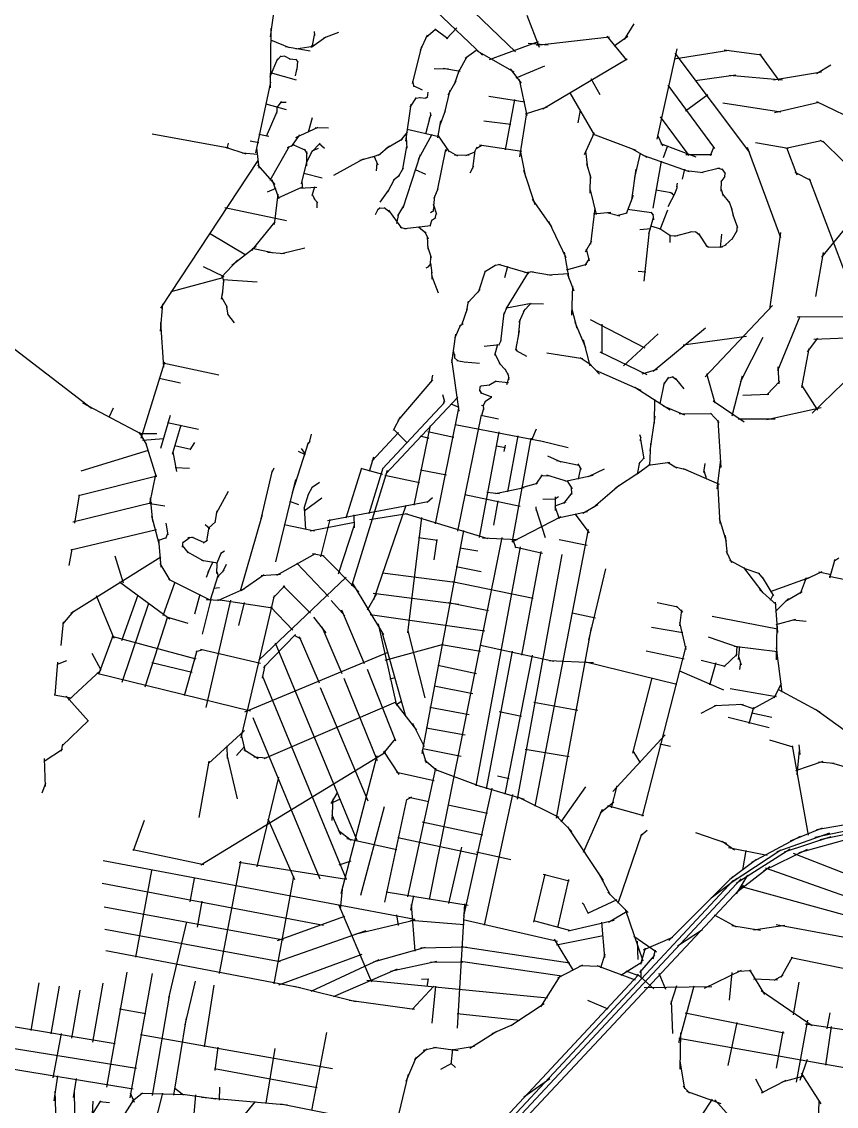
# Model space of a CAD drawing. Header units: inches. Extents: x 723427 to 759408, y 6910722 to 6968430.
# Drawn here: x 731654 to 733972, y 6943835 to 6946922 of the extents above; entities that cross this region are included whole.
import ezdxf

# ---------------------------------------------------------------- set-up
doc = ezdxf.new("R2010")
doc.units = ezdxf.units.IN
doc.header["$MEASUREMENT"] = 0

msp = doc.modelspace()

# ---------------------------------------------------------------- linework, layer by layer
for points in [[(732362, 6946878.6), (732385.3, 6947042.6)], [(732894.5, 6946995.4), (733059.5, 6946836.1)], [(732833.3, 6946952.1), (732965.3, 6946826.7)], [(733092, 6946940.8), (733126.9, 6946849.2)], [(732361.8, 6946734.1), (732363.8, 6946903.8)], [(732486.4, 6946893.7), (732487.9, 6946883)], [(732514.3, 6946876.3), (732556.8, 6946891.8)], [(732804.4, 6946877.5), (732831.5, 6946900.5)], [(732829.5, 6946901.5), (732866.9, 6946874.4)], [(732863.3, 6946872.9), (732892, 6946904.1)], [(733369.5, 6946871.6), (733396.5, 6946916.3)], [(732362.4, 6946870.1), (732415.4, 6946848.8)], [(732479.7, 6946850.5), (732519.3, 6946879.4)], [(732480.6, 6946849.8), (732488.5, 6946888.4)], [(732789, 6946841.1), (732809.4, 6946884.6)], [(732985.2, 6946814.3), (733124.9, 6946865.9)], [(733095.6, 6946860.9), (733152.2, 6946855.9)], [(733118.6, 6946855.1), (733326.9, 6946878.7)], [(733319.3, 6946881.2), (733375.5, 6946812.6)], [(733339.6, 6946853.1), (733379, 6946880.9)], [(732405, 6946851.5), (732475.2, 6946838.7)], [(732434.3, 6946845.2), (732483.7, 6946852.2)], [(732476.9, 6946848.2), (732483.7, 6946858.3)], [(732765.9, 6946746.5), (732792.5, 6946851.8)], [(732916.5, 6946818.4), (732950.1, 6946842.7)], [(732949.9, 6946839.2), (733054.7, 6946779.6)], [(733462.7, 6946587.6), (733519.6, 6946844.3)], [(733510.3, 6946816.5), (733666.7, 6946841.4)], [(733513, 6946832.1), (733724.9, 6946549.8)], [(733653, 6946841.9), (733759.1, 6946827.3)], [(733753.5, 6946831), (733808.8, 6946754.3)], [(732361.2, 6946766), (732383.4, 6946816.8)], [(732381.2, 6946812.1), (732392.7, 6946824.9)], [(732390.7, 6946823.4), (732402.5, 6946824.6)], [(732400.7, 6946824.7), (732419.3, 6946815.8)], [(732415.2, 6946816.6), (732436.6, 6946814.5)], [(732433.3, 6946815.8), (732439.8, 6946807.7)], [(732437.8, 6946786), (732439.7, 6946809.6)], [(732896.9, 6946778.4), (732921.7, 6946822.6)], [(733136.8, 6946674.3), (733377.4, 6946816.7)], [(733915.7, 6946774.2), (733956.2, 6946799.6)], [(732361.6, 6946777), (732435.5, 6946756.5)], [(732433, 6946767.8), (732439.4, 6946794.5)], [(732828, 6946788.9), (732869.1, 6946788.3)], [(732853.4, 6946790.1), (732901.8, 6946781.6)], [(732885.3, 6946744), (732899.6, 6946784.6)], [(733043.7, 6946787.5), (733075.7, 6946747.1)], [(733061, 6946762.3), (733142.4, 6946796.5)], [(733570.1, 6946754.6), (733686.3, 6946770.5)], [(733668.6, 6946769.4), (733819.1, 6946756.7)], [(733793.2, 6946756.7), (733930, 6946779.7)], [(732320.9, 6946548.7), (732363.3, 6946749.9)], [(732766.6, 6946753), (732770.1, 6946736.4)], [(732768.1, 6946740.6), (732793.8, 6946728.5)], [(732868.1, 6946714.1), (732890.2, 6946753.4)], [(733069.4, 6946757.3), (733091.5, 6946654.7)], [(733273.5, 6946760.1), (733298.9, 6946715.1)], [(733493.1, 6946741.4), (733625.4, 6946561.4)], [(732759.8, 6946678.8), (732777.5, 6946706.3)], [(732774.8, 6946704.2), (732789.5, 6946706.7)], [(732785.2, 6946706.7), (732805.6, 6946704.2)], [(732801.9, 6946704), (732810.2, 6946709.1)], [(732808.6, 6946705.9), (732811.3, 6946721.4)], [(732857.1, 6946659.8), (732873.6, 6946727.2)], [(732983.1, 6946710.4), (733085.9, 6946694)], [(733213.7, 6946719.8), (733282.7, 6946600.1)], [(733542.9, 6946668.6), (733606.4, 6946714.9)], [(732348.7, 6946688), (732406.5, 6946672.3)], [(732379.9, 6946677.2), (732394.2, 6946694.4)], [(732380.7, 6946660.4), (732382.2, 6946681.3)], [(732390.1, 6946693), (732407.3, 6946693.4)], [(732747.2, 6946581.5), (732762.7, 6946687.2)], [(733030.6, 6946557.4), (733057.1, 6946701)], [(733088, 6946659.6), (733150, 6946679.6)], [(733649, 6946691.1), (733813.9, 6946665.4)], [(733796.1, 6946663.6), (733922.2, 6946693.2)], [(733915.7, 6946694.9), (734045.8, 6946631.8)], [(732350.8, 6946595.8), (732381.7, 6946666.3)], [(732470, 6946608.9), (732481.5, 6946649.2)], [(732804.1, 6946602.9), (732816.2, 6946650.3)], [(732814.8, 6946645.8), (732818.4, 6946655.9)], [(732816.2, 6946663.7), (732818.3, 6946653.6)], [(732844.3, 6946625.6), (732860.4, 6946669)], [(733071.7, 6946537.5), (733091.1, 6946662.5)], [(733237.4, 6946633.9), (733244.3, 6946670)], [(733471.2, 6946651.1), (733552.7, 6946541.6)], [(732434.5, 6946592.8), (732498, 6946622)], [(732489.2, 6946620.6), (732527.2, 6946619.7)], [(732751.3, 6946615.8), (732840.9, 6946595.3)], [(732838.7, 6946591.8), (732846.9, 6946639.8)], [(732969.3, 6946639.5), (733045.9, 6946630.5)], [(732025.3, 6946602.8), (732243.7, 6946563.3)], [(732304, 6946583.3), (732329.5, 6946577.8)], [(732329.2, 6946602), (732357.7, 6946596)], [(732421.9, 6946566.8), (732445.6, 6946599.7)], [(732690.4, 6946561.2), (732737.8, 6946588.5)], [(732732.9, 6946583.9), (732751.9, 6946607.8)], [(732747.9, 6946592), (732750, 6946561.7)], [(732783, 6946530.6), (732821.8, 6946601.8)], [(732837.1, 6946600), (732871, 6946552)], [(733255.8, 6946544), (733284, 6946606.5)], [(733278, 6946603), (733401.5, 6946556)], [(733463.5, 6946599), (733477.8, 6946568.8)], [(733828, 6946562.3), (733929.4, 6946584)], [(733925.2, 6946584.6), (733938.1, 6946578.1)], [(733933.9, 6946582.2), (733991.3, 6946525.3)], [(732234.2, 6946565.1), (732291.7, 6946546.2)], [(732239.3, 6946560.9), (732242.7, 6946576.1)], [(732322.3, 6946563.1), (732328.9, 6946505)], [(732361.6, 6946471.3), (732416.4, 6946568.1)], [(732410.2, 6946564.1), (732430.6, 6946572.3)], [(732427.7, 6946571.8), (732461.8, 6946556.3)], [(732458.1, 6946559.6), (732466.2, 6946546.1)], [(732464.6, 6946521.1), (732481.6, 6946554.8)], [(732464.6, 6946552.2), (732465.1, 6946512)], [(732478.2, 6946550.1), (732504, 6946576.7)], [(732480.7, 6946554.1), (732499.3, 6946561.8)], [(732501, 6946575.2), (732516.1, 6946562.3)], [(732669.5, 6946542), (732701, 6946569.1)], [(732739.1, 6946503.4), (732750.3, 6946567.1)], [(732837.2, 6946441.1), (732861.4, 6946557.9)], [(732859, 6946551.7), (732867, 6946560.1)], [(732867.5, 6946555.4), (732893.9, 6946540.2)], [(732918.3, 6946541.3), (732944.4, 6946551.6)], [(732938.1, 6946503.8), (732944.4, 6946554.8)], [(732941.9, 6946548.9), (732950.3, 6946566)], [(732947.6, 6946561.4), (732963.9, 6946570.6)], [(732957, 6946571.2), (733077.3, 6946553.3)], [(733258.8, 6946553.4), (733263.8, 6946505.7)], [(733391.2, 6946560.5), (733433.1, 6946536.6)], [(733472.2, 6946575.7), (733572.8, 6946537.6)], [(733480.4, 6946535.5), (733493.1, 6946569.4)], [(733614.3, 6946541.1), (733623.8, 6946564.9)], [(733718, 6946564.6), (733813.6, 6946307.7)], [(733742.1, 6946578), (733835.4, 6946562.3)], [(733830.2, 6946563.7), (733860, 6946486.4)], [(732050.7, 6946107), (732327, 6946526.9)], [(732281.9, 6946548.6), (732326.7, 6946544.5)], [(732450.7, 6946460.7), (732466.9, 6946526.1)], [(732542.4, 6946484.9), (732627, 6946531.4)], [(732617.8, 6946527.9), (732658, 6946538.8)], [(732653.4, 6946537.2), (732676.5, 6946546)], [(732655.9, 6946540.2), (732667.2, 6946514.2)], [(732739.7, 6946392.1), (732788.9, 6946544)], [(732885.5, 6946541.8), (732927.8, 6946542.6)], [(733073.2, 6946551.1), (733087.4, 6946479.3)], [(733398.4, 6946478.5), (733415.1, 6946547.8)], [(733422, 6946542.4), (733553.5, 6946495.9)], [(733450.7, 6946390.9), (733474.7, 6946525.1)], [(733544.2, 6946544.2), (733618.3, 6946543.7)], [(732325.5, 6946514.7), (732374.6, 6946459)], [(732457.2, 6946490.8), (732509.5, 6946477.2)], [(732663.7, 6946497.7), (732666.1, 6946519.6)], [(732726.7, 6946481.4), (732740.2, 6946506.4)], [(732773.5, 6946501.5), (732802.8, 6946488.2)], [(732930.5, 6946492.2), (732940.6, 6946511.4)], [(733082.2, 6946499.5), (733113.9, 6946401.7)], [(733261.5, 6946518.3), (733273.4, 6946477)], [(733390.7, 6946414.6), (733403.1, 6946502.2)], [(733534.7, 6946473.6), (733540.7, 6946502.5)], [(733545.2, 6946498.2), (733593.7, 6946492.9)], [(733585.6, 6946493), (733639.6, 6946506.1)], [(733634.3, 6946505.6), (733648.5, 6946501.4)], [(733646.4, 6946503.1), (733656.3, 6946490)], [(733655.3, 6946479.2), (733655.7, 6946491.6)], [(733854.2, 6946493.9), (733898.6, 6946470.9)], [(732366.4, 6946473.1), (732386.4, 6946418.9)], [(732451.6, 6946466.5), (732453, 6946447.2)], [(732696.2, 6946438), (732714.7, 6946473.9)], [(732712.4, 6946471.6), (732729.3, 6946485)], [(733271.6, 6946434.2), (733273.1, 6946486.3)], [(733518.2, 6946452.2), (733519.9, 6946462.5)], [(733644.7, 6946466.1), (733656.1, 6946481.5)], [(733644.7, 6946439.2), (733645.8, 6946469)], [(733894.7, 6946476), (734013.4, 6946163)], [(732353.4, 6946437.9), (732378.8, 6946447.8)], [(732373.8, 6946344.5), (732383.7, 6946431.1)], [(732384.2, 6946420.4), (732451.5, 6946451.4)], [(732443.4, 6946448.5), (732494.4, 6946451.2)], [(732480.7, 6946427.1), (732488, 6946452.7)], [(732480.9, 6946431.5), (732488, 6946414.5)], [(732674.7, 6946408.8), (732698.4, 6946441.9)], [(732827.6, 6946419.3), (732839.3, 6946447.5)], [(733271.3, 6946443.1), (733288.9, 6946372.8)], [(733375.4, 6946375.8), (733395, 6946428)], [(733458.6, 6946443.4), (733502.5, 6946435.8)], [(733493.8, 6946396.4), (733514.3, 6946435.5)], [(733499.9, 6946437.2), (733505.6, 6946432.3)], [(733504.5, 6946433.9), (733509.6, 6946425.9)], [(733513.8, 6946434.5), (733518.9, 6946448.7)], [(733518.4, 6946454.7), (733518.5, 6946447.4)], [(733644.5, 6946444.1), (733649.7, 6946426.7)], [(733647.8, 6946430.7), (733668.5, 6946406.9)], [(732485.5, 6946418.8), (732496.9, 6946406.3)], [(732495, 6946392.5), (732495.4, 6946409.3)], [(732724.7, 6946369.6), (732741.9, 6946397.7)], [(732825, 6946403.3), (732834.7, 6946374.5)], [(732826.5, 6946396.9), (732829.4, 6946426.5)], [(733106.9, 6946416.5), (733162.2, 6946337.8)], [(733666.2, 6946410.8), (733674.5, 6946388.3)], [(733930.5, 6946252), (734071.4, 6946423.2)], [(732232.6, 6946393.1), (732407.5, 6946355.9)], [(732661.2, 6946373), (732668.6, 6946388.8)], [(732666.9, 6946386.5), (732674.4, 6946392.8)], [(732672.4, 6946392.3), (732689.4, 6946391.2)], [(732686.1, 6946392.7), (732702.6, 6946379.7)], [(732698, 6946385.5), (732735.2, 6946334.3)], [(732722.1, 6946347.2), (732727.3, 6946375.5)], [(732817.4, 6946379.1), (732826.6, 6946384.3)], [(732824.8, 6946381.8), (732828.3, 6946396.2)], [(732831.2, 6946362.2), (732834.8, 6946377.9)], [(733273.9, 6946288.5), (733285.8, 6946390.8)], [(733281.3, 6946375.5), (733330.5, 6946379.4)], [(733319.5, 6946379.1), (733355.7, 6946369.4)], [(733348.7, 6946370), (733376.9, 6946377.9)], [(733378.2, 6946388.5), (733446.3, 6946378.5)], [(733444.8, 6946379.4), (733450.9, 6946371)], [(733450, 6946374.2), (733451.8, 6946358.5)], [(733471.1, 6946330.9), (733493.2, 6946386.5)], [(733673, 6946393.2), (733679.6, 6946367.3)], [(733678, 6946372.6), (733691.3, 6946336.4)], [(732308.8, 6946270.7), (732376, 6946352.4)], [(732731.1, 6946337.6), (732748.5, 6946332.1)], [(732743.4, 6946333), (732818, 6946341.5)], [(732783.5, 6946338.2), (732805.2, 6946320.3)], [(732816.7, 6946340.6), (732822.6, 6946358.8)], [(732821.5, 6946357.5), (732832.7, 6946364.4)], [(733153.6, 6946354), (733202.6, 6946250.7)], [(733438.4, 6946317.9), (733452.4, 6946364.4)], [(733443, 6946340.6), (733471.8, 6946332.3)], [(733689.3, 6946324.3), (733690.5, 6946341.1)], [(732188.9, 6946320.4), (732292.4, 6946258.2)], [(732800.7, 6946325.7), (732810.4, 6946303.9)], [(732808.4, 6946310.2), (732810.2, 6946274.7)], [(733413.5, 6946330.9), (733444.3, 6946333.5)], [(733425.8, 6946183.8), (733440.1, 6946327.2)], [(733470.2, 6946333.2), (733501.3, 6946312.3)], [(733498.9, 6946313.2), (733520.2, 6946312.9)], [(733499, 6946293.7), (733499.7, 6946315.2)], [(733511.6, 6946311.2), (733562.3, 6946324.9)], [(733557.7, 6946324.7), (733573.3, 6946324)], [(733571.6, 6946325.1), (733582.7, 6946315.7)], [(733580.3, 6946319.1), (733603.7, 6946282.6)], [(733642.6, 6946279.6), (733646.4, 6946317.3)], [(733657, 6946286.8), (733677.2, 6946305.4)], [(733675.4, 6946303), (733690.4, 6946327.9)], [(733783.1, 6946103.7), (733813.8, 6946321.7)], [(732252.3, 6946228.9), (732321.8, 6946283.5)], [(732310.4, 6946277.2), (732367.8, 6946264.6)], [(732393.3, 6946261.8), (732459.9, 6946277.9)], [(732809.2, 6946282.4), (732819.5, 6946251.2)], [(733258.6, 6946266.6), (733276.6, 6946298.6)], [(733260.1, 6946274.7), (733269.2, 6946241.1)], [(733601.5, 6946285.1), (733609.5, 6946279.8)], [(733606.2, 6946280.4), (733647.8, 6946281.1)], [(733643.6, 6946279.9), (733659.2, 6946288.3)], [(732222.5, 6946194.4), (732268.1, 6946243.3)], [(732353.6, 6946266.2), (732402.5, 6946262.4)], [(732817.6, 6946228.8), (732818.9, 6946255.5)], [(733198.1, 6946265.8), (733211.2, 6946190.1)], [(733257.6, 6946228.1), (733269.9, 6946247.7)], [(733914.2, 6946140), (733935.8, 6946265.2)], [(732170.9, 6946225.5), (732229.4, 6946197)], [(732805.1, 6946221.7), (732813.6, 6946225.9)], [(732810.8, 6946222.9), (732818.9, 6946232.9)], [(732817.6, 6946235.1), (732821.1, 6946206.6)], [(732820.8, 6946213.4), (732821, 6946189.5)], [(732954, 6946151.8), (732973.7, 6946213.2)], [(732971.3, 6946210), (733003.7, 6946230.2)], [(732999, 6946227.8), (733015.7, 6946232.1)], [(733010.1, 6946231.9), (733097.7, 6946206.1)], [(733029.1, 6946194), (733037.1, 6946225.7)], [(733204.6, 6946216), (733262.7, 6946232.2)], [(732080.1, 6946154.4), (732227.8, 6946194.2)], [(732224.3, 6946198.6), (732229.3, 6946180.9)], [(732225.5, 6946143.9), (732229.2, 6946185.8)], [(732226.2, 6946188.4), (732324.6, 6946181.3)], [(732819.9, 6946199.6), (732839.3, 6946150.6)], [(733032.9, 6946105.1), (733096.6, 6946207.9)], [(733085.9, 6946208.1), (733109.2, 6946210.6)], [(733100.7, 6946210.8), (733161.8, 6946200.5)], [(733150.1, 6946201.4), (733210.8, 6946205.2)], [(733207.5, 6946202.2), (733225.4, 6946155.6)], [(733408.6, 6946211.6), (733430.4, 6946210)], [(732222.8, 6946131.9), (732227.1, 6946153.7)], [(732924.2, 6946122.8), (732958.7, 6946160.1)], [(733220, 6946086.4), (733222.6, 6946168.9)], [(732049.1, 6946041.2), (732056.2, 6946119.1)], [(732223, 6946138.3), (732239.1, 6946109.4)], [(732920.1, 6946095), (732926, 6946127)], [(733033.4, 6946108), (733099.3, 6946120.2)], [(733081.1, 6946097.3), (733103.6, 6946120.8)], [(733094.6, 6946120), (733138.9, 6946118.8)], [(731470.7, 6946115.4), (731853.3, 6945822.1)], [(732236.6, 6946115), (732240.7, 6946087.2)], [(732239.6, 6946089.4), (732259, 6946065.2)], [(732907, 6946059.4), (732922.9, 6946105.6)], [(733017.2, 6946011.1), (733027.5, 6946093.3)], [(733025.8, 6946088), (733036.6, 6946112)], [(733070.1, 6946066.5), (733087, 6946104.9)], [(733219.5, 6946103.8), (733233.4, 6946050)], [(733599.2, 6945911.5), (733790.8, 6946114.3)], [(732049.6, 6946065.9), (732058.3, 6945939.1)], [(732887.5, 6946023.1), (732903.4, 6946059.8)], [(732900.2, 6946055.7), (732910.4, 6946063.2)], [(733068.3, 6946025.5), (733072.3, 6946074.3)], [(733228.2, 6946066.8), (733258.1, 6945995)], [(733272.1, 6946074.4), (733427.4, 6945994)], [(733305.6, 6945977.4), (733305.6, 6946061.3)], [(733805.3, 6945929.2), (733869.2, 6946083.5)], [(733860.8, 6946082.2), (734062.8, 6946083.1)], [(732878, 6945950.9), (732889.3, 6946033)], [(733060.6, 6945986.7), (733070.7, 6946042.3)], [(733366.7, 6945942.5), (733464.8, 6946033.8)], [(733451.3, 6945927.3), (733599.9, 6946051.1)], [(733536.8, 6946002.4), (733716.2, 6946027.2)], [(732970.3, 6945998.4), (733013.4, 6946002.8)], [(733000.6, 6945972.8), (733009.3, 6946004.1)], [(733012.1, 6946001.7), (733018.2, 6946015)], [(733251.5, 6946016.2), (733270.6, 6945942.1)], [(733699, 6945897.3), (733764.3, 6946024.1)], [(733890.2, 6945982.1), (733919.8, 6946021.5)], [(733908, 6946018.7), (734023.5, 6946023.5)], [(732882.2, 6945984.9), (732886.1, 6945970.7)], [(732885.1, 6945966.2), (732894.9, 6945956.4)], [(732885.4, 6945975.2), (732886.1, 6945963.6)], [(733000.4, 6945977.5), (733015.9, 6945945.9)], [(733060.1, 6945991.5), (733063.2, 6945985)], [(733061.5, 6945986.2), (733090.4, 6945969.7)], [(733148.5, 6945979.3), (733250.5, 6945963.3)], [(733242.9, 6945965.9), (733271.7, 6945947.1)], [(733299.3, 6945982.7), (733433.4, 6945918.1)], [(733873.8, 6945881), (733895, 6945991.4)], [(731994, 6945737), (732061.9, 6945953.6)], [(732055.8, 6945951.3), (732215.4, 6945917.1)], [(732877.6, 6945960.5), (732898.2, 6945813.4)], [(732892.2, 6945957.8), (732919.2, 6945953)], [(732913.4, 6945953.6), (732956.6, 6945950.4)], [(733012.6, 6945950.2), (733031.7, 6945930.3)], [(733029, 6945933.9), (733039.7, 6945915.3)], [(733268, 6945950.7), (733298.7, 6945919.2)], [(733805.3, 6945939.3), (733808.4, 6945890.8)], [(732045.8, 6945907.5), (732106.3, 6945893.7)], [(732725.5, 6945786.9), (732823.9, 6945903)], [(732820.5, 6945895.6), (732824.2, 6945915.7)], [(733035.1, 6945889.4), (733041.3, 6945910)], [(733037.9, 6945920.7), (733040.3, 6945904)], [(733286.7, 6945929.9), (733416.2, 6945872.8)], [(733419.6, 6945919.9), (733463.3, 6945933.3)], [(733481.5, 6945889.1), (733495.9, 6945910)], [(733493.2, 6945907.3), (733509, 6945912)], [(733505.4, 6945912), (733518.5, 6945902.9)], [(733513.9, 6945907.3), (733538.5, 6945876.9)], [(733602.9, 6945921), (733626.1, 6945836.8)], [(733676, 6945800.2), (733705.3, 6945914.3)], [(732957.1, 6945873.2), (732963, 6945863.6)], [(732957.4, 6945870.4), (732958.8, 6945883.9)], [(732958, 6945881.6), (732962.9, 6945886.7)], [(732961.6, 6945885.6), (732985.7, 6945888.2)], [(732983, 6945887.5), (733004.7, 6945899.5)], [(733002.3, 6945899.2), (733039.3, 6945895.1)], [(733398.5, 6945881.8), (733499.6, 6945817.3)], [(733470.7, 6945834.1), (733483.4, 6945895.2)], [(733774.7, 6945860.3), (733811.2, 6945898.9)], [(733872.6, 6945887.9), (733918.3, 6945816.5)], [(733903.3, 6945807.5), (733991.8, 6945893.5)], [(732690.7, 6945634.9), (732895.1, 6945853.2)], [(732851.3, 6945861.1), (732857.5, 6945840.6)], [(732854.4, 6945833.1), (732857.5, 6945845.4)], [(732958.8, 6945866.5), (732991.1, 6945854.7)], [(732966.9, 6945829), (732974.6, 6945843.3)], [(732971.8, 6945840.6), (732991.5, 6945853.4)], [(732989.8, 6945856.5), (732990.3, 6945851.4)], [(733455.1, 6945779.6), (733455.4, 6945847)], [(733621.7, 6945842.4), (733709.5, 6945783.4)], [(733706.1, 6945858.7), (733780.5, 6945862.1)], [(731827.4, 6945837.5), (731992.7, 6945749.7)], [(731902.9, 6945795.9), (731915.9, 6945823.3)], [(732680.5, 6945648.9), (732857.5, 6945837.8)], [(732832, 6945492.6), (732897.8, 6945822.2)], [(732875.4, 6945834.4), (732897.8, 6945825)], [(732962.6, 6945830.7), (732969.3, 6945829.6)], [(732963.9, 6945800.7), (732968.9, 6945822.3)], [(732967.2, 6945831.1), (732968.1, 6945817.1)], [(733479.9, 6945828.9), (733539.7, 6945803.4)], [(733774.8, 6945789.5), (733929.4, 6945823.9)], [(732050.4, 6945707.9), (732078.1, 6945802.1)], [(732069.4, 6945781), (732157.1, 6945762)], [(732712.5, 6945759.2), (732732, 6945797)], [(732895, 6945471.6), (732962.6, 6945803.4)], [(732960.8, 6945802.4), (733010.7, 6945792)], [(733442.6, 6945700.2), (733456.6, 6945798.9)], [(733525.1, 6945806.9), (733617.9, 6945805.7)], [(733613.7, 6945807.5), (733638.4, 6945780.8)], [(733634.7, 6945788.1), (733643.6, 6945652.8)], [(733693.1, 6945791.3), (733798.4, 6945791.3)], [(731988.3, 6945753.4), (732009.3, 6945717.4)], [(731988.6, 6945750.1), (732038.4, 6945749.8)], [(732083, 6945691), (732107.9, 6945774.9)], [(732650.9, 6945670.8), (732726.3, 6945752.7)], [(732712.2, 6945762.3), (732749.6, 6945725.6)], [(732770.9, 6945545.8), (732817.6, 6945772.9)], [(732810, 6945755.1), (732884, 6945739.1)], [(732887.8, 6945775.7), (733140.4, 6945727.5)], [(732956.9, 6945454.1), (733012.9, 6945755)], [(733105.8, 6945732), (733118.7, 6945763.5)], [(731998, 6945730.6), (732059.2, 6945736.1)], [(732006.9, 6945724.3), (732036.7, 6945626.5)], [(732133.5, 6945703.6), (732147.2, 6945723.9)], [(732424.7, 6945581.8), (732470.7, 6945723.8)], [(732467.6, 6945717.4), (732475.4, 6945728.2)], [(732473.4, 6945723.8), (732478.7, 6945747.9)], [(732788.5, 6945743.2), (732812.9, 6945736.4)], [(733037.3, 6945583.5), (733066.7, 6945743.5)], [(733051.2, 6945443.7), (733103.9, 6945736.8)], [(733128, 6945730.1), (733209.1, 6945710)], [(733412.1, 6945747.4), (733416.2, 6945737.3)], [(733415.1, 6945732.8), (733424.6, 6945677.7)], [(733415.2, 6945728.9), (733416.1, 6945740)], [(733441.7, 6945658.9), (733444.1, 6945721.5)], [(731823.8, 6945643.7), (732014.7, 6945702.3)], [(732084.2, 6945697.8), (732094.7, 6945641.6)], [(732089.4, 6945715.8), (732135.6, 6945705.4)], [(732440.7, 6945699.3), (732461.3, 6945689.7)], [(732449.3, 6945707.6), (732461.3, 6945690.8)], [(733003.9, 6945715.1), (733031.2, 6945710.3)], [(733027.2, 6945698.5), (733031.3, 6945717)], [(732644.4, 6945643.1), (732656, 6945683.7)], [(733149.9, 6945686.4), (733188.6, 6945669.4)], [(733175.6, 6945673.2), (733239.8, 6945659.6)], [(733236.6, 6945663.2), (733246.6, 6945647.7)], [(733405.3, 6945634.7), (733442.7, 6945662.3)], [(733406, 6945634.3), (733413, 6945668)], [(733410.3, 6945663.8), (733425, 6945680.7)], [(733436.9, 6945659.9), (733498.1, 6945668)], [(733491.7, 6945668.5), (733517.9, 6945651.7)], [(733595.3, 6945639.1), (733598.5, 6945664.9)], [(733633.4, 6945591.9), (733643.5, 6945674.6)], [(731816.2, 6945573), (732039, 6945629.2)], [(732018.7, 6945549.8), (732036.3, 6945632.9)], [(732090.6, 6945653.2), (732132.1, 6945651.2)], [(732335.8, 6945506.5), (732367.6, 6945644.3)], [(732365.6, 6945637.8), (732372.4, 6945652.3)], [(732577.9, 6945509.5), (732622.4, 6945651.9)], [(732593.6, 6945316.3), (732695.2, 6945645.1)], [(732621.8, 6945650), (732680.5, 6945634.5)], [(732643.1, 6945522.4), (732682.4, 6945652.5)], [(732687.7, 6945631.6), (732785.8, 6945610)], [(732789.2, 6945646.5), (732863, 6945632.3)], [(733118, 6945605.6), (733136, 6945631.9)], [(733131.7, 6945629.7), (733157.3, 6945630.3)], [(733147.2, 6945632.5), (733208.7, 6945613.2)], [(733202, 6945614.4), (733279.9, 6945631.6)], [(733238.5, 6945619.6), (733245.5, 6945652.3)], [(733266.8, 6945627), (733312.7, 6945649.3)], [(733343.7, 6945594.8), (733413.3, 6945640.3)], [(733509.9, 6945655.5), (733547.9, 6945646.3)], [(733536.3, 6945650), (733638.5, 6945605.8)], [(733595.3, 6945644.3), (733602.3, 6945619.6)], [(732377.2, 6945384.9), (732434.7, 6945619.1)], [(732469.8, 6945574.9), (732481.8, 6945598.5)], [(732481.1, 6945597.3), (732501.8, 6945611)], [(733002.1, 6945578.8), (733083.9, 6945596.2)], [(733077.2, 6945595.9), (733121.8, 6945608.1)], [(733205.4, 6945616.1), (733220.1, 6945592.2)], [(733218.1, 6945598.3), (733218.6, 6945576.4)], [(733281.7, 6945539.8), (733354, 6945602.9)], [(733634.1, 6945612.4), (733640.6, 6945493.4)], [(731805.8, 6945495), (731818.8, 6945575.7)], [(732019.9, 6945566.5), (732026.9, 6945499)], [(732208.7, 6945523.4), (732243, 6945585.3)], [(732458.3, 6945537.1), (732470.8, 6945577.1)], [(732458.3, 6945529.4), (732508.2, 6945566.8)], [(732807.9, 6945554.3), (732823.4, 6945568.1)], [(732914.8, 6945576.2), (733072.6, 6945543)], [(732977.5, 6945583.3), (733013.7, 6945579.3)], [(733137, 6945564.3), (733174, 6945562.6)], [(733172.8, 6945565.3), (733181.6, 6945570.2)], [(733173, 6945530.7), (733173.6, 6945570)], [(733196.9, 6945550.5), (733220.7, 6945581.4)], [(731799.8, 6945498.2), (732025, 6945553.5)], [(732020, 6945550.3), (732061.7, 6945543.6)], [(732416.7, 6945557.3), (732442.1, 6945548)], [(732458.4, 6945538.7), (732461.4, 6945476.5)], [(732524.9, 6945501.9), (732810.9, 6945556.7)], [(732656.7, 6945277.5), (732748.1, 6945545.5)], [(732997.5, 6945488.5), (733010, 6945558.2)], [(733116.9, 6945536.4), (733143.5, 6945453.5)], [(733117.6, 6945541.3), (733118.3, 6945529.3)], [(733171.5, 6945542.4), (733183.4, 6945507.7)], [(733172.4, 6945543.6), (733203.9, 6945555.3)], [(733251.2, 6945523.3), (733293.7, 6945548.1)], [(732023.9, 6945515.9), (732044.9, 6945436.4)], [(732204.6, 6945496.1), (732210.5, 6945529.5)], [(732276.5, 6945302.1), (732339.1, 6945518.9)], [(732505.4, 6945399), (732531.8, 6945505.2)], [(732599.2, 6945518.7), (732600.2, 6945481.3)], [(732644.4, 6945505.4), (732751.3, 6945522.1)], [(732745.7, 6945522), (732980.6, 6945450.6)], [(732752.8, 6945182.8), (732793.3, 6945511.2)], [(733050, 6945441.4), (733189.6, 6945513.2)], [(733180.4, 6945509.9), (733264, 6945527.4)], [(733227.7, 6945521.4), (733269.2, 6945467.5)], [(733638.7, 6945509.2), (733659.1, 6945443.1)], [(731793.9, 6945418.3), (732037.5, 6945476.7)], [(732064.6, 6945494.9), (732069.8, 6945461.6)], [(732176.1, 6945490.9), (732189.4, 6945479.2)], [(732181.3, 6945443.2), (732187.5, 6945484.6)], [(732186, 6945480.5), (732206.1, 6945498.5)], [(732401, 6945491.1), (732487.4, 6945473.2)], [(732475.4, 6945472.7), (732601.7, 6945497.1)], [(732555.7, 6945350.1), (732601.7, 6945489.6)], [(732793.5, 6944839.1), (732912.5, 6945473.8)], [(733115.3, 6944689.1), (733267.3, 6945476.3)], [(732041.8, 6945445), (732066.6, 6945454.1)], [(732043.5, 6945447.8), (732050.5, 6945369.8)], [(732064.6, 6945451), (732070.1, 6945466.5)], [(732111.9, 6945439.1), (732133.8, 6945454.8)], [(732112.1, 6945426.3), (732114, 6945441.8)], [(732126.8, 6945453.5), (732143.1, 6945454.6)], [(732137.6, 6945455.7), (732174, 6945439.2)], [(732170.7, 6945438.9), (732183.2, 6945446.2)], [(732783.3, 6945453.8), (732837.6, 6945446.6)], [(732814.9, 6944423.5), (733021, 6945453.7)], [(732828.2, 6945390.1), (732836.3, 6945448)], [(732965.7, 6945453.2), (733065, 6945447.8)], [(733051.7, 6945447.3), (733060.1, 6945424.6)], [(733183.9, 6945448), (733262.9, 6945431.8)], [(733656.3, 6945459.1), (733661.4, 6945405.2)], [(731789.2, 6945374.1), (731797.9, 6945420.7)], [(732111.1, 6945430.6), (732127.6, 6945410.6)], [(732124.1, 6945413.8), (732171.3, 6945387.3)], [(732210, 6945379.5), (732222.8, 6945411.3)], [(732220.7, 6945409.2), (732231.4, 6945416)], [(732901.3, 6945424.4), (732952.5, 6945415.8)], [(732947.4, 6944746.6), (733073.8, 6945426.8)], [(733057.6, 6945427.6), (733135.8, 6945409.5)], [(733077.4, 6945119.2), (733132.2, 6945413.7)], [(733659, 6945415.3), (733674.2, 6945382.7)], [(731794.3, 6945238), (732050.7, 6945398.9)], [(731919.2, 6945401.9), (731942.9, 6945325.2)], [(732047.3, 6945380), (732076.1, 6945332)], [(732165.9, 6945389.2), (732211.9, 6945382)], [(732185.2, 6945354.9), (732198.9, 6945385.7)], [(732210, 6945351.1), (732210.2, 6945381)], [(732380.7, 6945346.7), (732490.4, 6945408.7)], [(732437.5, 6945380.7), (732527.6, 6945286.2)], [(732481.6, 6945408.6), (732514.6, 6945402)], [(732510.6, 6945403.7), (732613.5, 6945299.4)], [(733064.7, 6944709.1), (733191.8, 6945405.4)], [(733668.3, 6945389.6), (733715.6, 6945363.3)], [(733954.1, 6945338.9), (733968.4, 6945391.7)], [(733965.3, 6945386.4), (733978.8, 6945396.2)], [(732180.5, 6945340.7), (732186.4, 6945358.3)], [(732209.4, 6945356.2), (732214.7, 6945341.3)], [(732210.9, 6945341.4), (732230.4, 6945360.6)], [(732227.1, 6945356.3), (732236.7, 6945378)], [(732278.9, 6945303.2), (732344.2, 6945348.9)], [(732335.3, 6945345.9), (732390.4, 6945349.5)], [(732680.9, 6945352.9), (732888, 6945326.8)], [(732890.8, 6945370.9), (732961.8, 6945357.2)], [(733267.9, 6945162), (733315.9, 6945364.4)], [(733707.7, 6945368.8), (733763.1, 6945296.5)], [(733708.8, 6945366.3), (733753.1, 6945351.5)], [(733749.6, 6945353.2), (733765.2, 6945335.6)], [(733881.9, 6945333.3), (733931.8, 6945357.4)], [(733922.8, 6945355.7), (733957.9, 6945348.9)], [(731933.1, 6945327.6), (732075.5, 6945222.2)], [(732057.3, 6945231.7), (732091.5, 6945327.9)], [(732071.6, 6945335.4), (732193.4, 6945274.4)], [(732191.3, 6945276.2), (732213.6, 6945345.9)], [(732328.7, 6945104.5), (732577.9, 6945340.9)], [(732595, 6945324.7), (732683.3, 6945177)], [(732879, 6945328.2), (733109.3, 6945281.2)], [(733760.9, 6945341.1), (733793.2, 6945288)], [(733784.7, 6945299.9), (733898, 6945340.9)], [(733869.9, 6945294.8), (733887, 6945339.8)], [(733952, 6945343.6), (734597.4, 6945208.7)], [(731866.4, 6945288.7), (731917, 6945167.7)], [(731939.2, 6945160.2), (731985.9, 6945290.4)], [(732146.8, 6945236.3), (732162.2, 6945292.7)], [(732200, 6945309.8), (732217.6, 6945311.4)], [(732212.4, 6945274.1), (732289.3, 6945308.8)], [(732278.5, 6944883.7), (732373.6, 6945288.8)], [(732369.4, 6945281.7), (732402.6, 6945316.3)], [(732398.5, 6945315.8), (732476.2, 6945238.7)], [(732638.1, 6945248.3), (732665, 6945294.9)], [(732654, 6945295), (732897.8, 6945263.9)], [(733753.9, 6945306.2), (733800.9, 6945263.5)], [(733785.2, 6945275.9), (733792.7, 6945290.8)], [(733827.1, 6945273), (733874.7, 6945299.9)], [(731940.4, 6945042.4), (732016.3, 6945267.3)], [(732168.4, 6945178.9), (732193.2, 6945277.7)], [(732178.9, 6944970.4), (732249.1, 6945275.7)], [(732179.7, 6945277.8), (732218.8, 6945275)], [(732212.9, 6945277.1), (732367.9, 6945254)], [(732272.3, 6945203.3), (732288.2, 6945269.2)], [(732362.1, 6945256.1), (732425.4, 6945189.9)], [(732535, 6945274.7), (732573.3, 6945231.3)], [(732868.8, 6945268.7), (732982.3, 6945246)], [(733462.6, 6945268.7), (733520.8, 6945256.5)], [(733516.8, 6945258.4), (733535.6, 6945241.4)], [(733798.4, 6945269.8), (733804.5, 6945183.7)], [(733799, 6945243.5), (733836.4, 6945279.8)], [(731771.9, 6945207.5), (731802.8, 6945244.1)], [(732005.7, 6945028.6), (732070.1, 6945229.3)], [(732066.6, 6945227.9), (732126.6, 6945209.7)], [(732484.8, 6945226.7), (732519.4, 6945182.3)], [(732564, 6945248), (732628.4, 6945094.9)], [(732645.5, 6945234.7), (732971.6, 6945188.4)], [(733220.5, 6945239.8), (733287.1, 6945225.5)], [(733526.8, 6945202.6), (733532.9, 6945248.1)], [(733618.9, 6945230.1), (733805.2, 6945194.1)], [(731766.5, 6945146.6), (731773.6, 6945213.4)], [(732508.6, 6945199.6), (732564.9, 6945066.6)], [(732668.5, 6945207.9), (732720.7, 6944975.5)], [(733175.6, 6944654.5), (733275.6, 6945197.6)], [(733446.4, 6945198.9), (733535.6, 6945183.8)], [(733526.3, 6945212.3), (733544.3, 6945135.1)], [(733801.1, 6945205.8), (733857.2, 6945221.8)], [(733801.9, 6945105.3), (733804.2, 6945202.5)], [(733848.8, 6945219.9), (733886.5, 6945215.8)], [(731873.5, 6945064.4), (731914.6, 6945175)], [(731910.7, 6945173.1), (732149.7, 6945108.1)], [(732342.6, 6945083.9), (732433.1, 6945177.9)], [(732429.6, 6945175.6), (732448.8, 6945165.6)], [(732444.1, 6945172.2), (732500.7, 6945040.2)], [(732679.4, 6945185.3), (732746.2, 6944945.2)], [(732752.9, 6945188.3), (732801.3, 6944997.8)], [(733607.2, 6945170.8), (733693.1, 6945141.7)], [(732118, 6945004.4), (732153.8, 6945132.1)], [(732151.1, 6945129.6), (732170.6, 6945134.7)], [(732163.1, 6945135.8), (732333.6, 6945096.4)], [(732376, 6945154.2), (732607.7, 6944592.6)], [(732688.8, 6945104.4), (732854.6, 6945149.9)], [(732849.2, 6945149.6), (732959.3, 6945130.4)], [(732959.3, 6945147.1), (733168.1, 6945101.9)], [(733420.5, 6944660.4), (733545.1, 6945144.9)], [(733681.3, 6945144.4), (733804.8, 6945129.1)], [(733687.7, 6945116.2), (733689.8, 6945144.8)], [(733694.2, 6945106.8), (733697.8, 6945143.8)], [(733800.9, 6945139.6), (733817.3, 6945013.7)], [(731755.9, 6945093.1), (731782.4, 6945103.7)], [(731854, 6945124.2), (731879.8, 6945077.6)], [(732289.4, 6944957.2), (732697, 6945127.1)], [(732977.1, 6944738.8), (733050.6, 6945130.5)], [(733030.3, 6944723.1), (733107.5, 6945118.8)], [(733155.4, 6945104.2), (733281.6, 6945098.3)], [(733256, 6945100.8), (733518.3, 6945036.8)], [(733431.1, 6945130.9), (733538.8, 6945108.9)], [(733587.5, 6945104.9), (733655.5, 6945087.8)], [(733651.8, 6945086.1), (733689.8, 6945121.6)], [(733693.9, 6945115.4), (733701.1, 6945091.5)], [(731749.8, 6945004.9), (731757, 6945099)], [(731787.7, 6944990.8), (731879.2, 6945076.1)], [(732024.2, 6945097.7), (732139.2, 6945070.4)], [(732339.7, 6945053.4), (732346.8, 6945090.7)], [(732637.3, 6945079), (732718.3, 6944875)], [(732838.1, 6945090.3), (732948.7, 6945067.1)], [(733526.1, 6945074), (733651.3, 6945020.4)], [(733612.2, 6945034.5), (733629.9, 6945098.4)], [(733697.4, 6945077.7), (733700.5, 6945097.9)], [(731868.6, 6945067.6), (732304.9, 6944960.4)], [(732338.5, 6945061.2), (732577.1, 6944481.2)], [(732570.6, 6945053.5), (732666.1, 6944819.5)], [(732702.2, 6945052), (732716.8, 6945055.6)], [(733393.2, 6944839.5), (733448.3, 6945054.7)], [(732504, 6945026.9), (732638.8, 6944704.7)], [(732828.2, 6945031.4), (732938.2, 6945009.9)], [(733670.4, 6945024.5), (733801.2, 6945001.7)], [(733795.1, 6944997.9), (733816, 6945037.8)], [(733805.5, 6945021.9), (733925.5, 6944957.2)], [(731746.5, 6945006.4), (731795.6, 6944997.8)], [(731781.1, 6945002.5), (731844.4, 6944931)], [(732344.1, 6944825.1), (732719.4, 6944985.9)], [(732716.1, 6944985.5), (732777.6, 6944905.4)], [(732721, 6944978.1), (732735.6, 6944988.6)], [(733111.5, 6944985.4), (733236.6, 6944962)], [(733625.4, 6944975.4), (733706.8, 6944979)], [(733699.3, 6944979.7), (733738.3, 6944966.5)], [(733734.7, 6944965.8), (733801.6, 6945003)], [(732815.3, 6944970.8), (732927.2, 6944950.4)], [(733013.2, 6944958.4), (733076.5, 6944944.9)], [(733587.3, 6944953.6), (733631.2, 6944976.5)], [(733724, 6944924.3), (733737.6, 6944971.3)], [(733731.8, 6944955), (733788.4, 6944942.2)], [(733912.6, 6944964.8), (734034.8, 6944876.5)], [(731769.4, 6944860.5), (731844.8, 6944933.2)], [(732311.9, 6944941.4), (732502.2, 6944482.4)], [(732766.5, 6944925.6), (732799.4, 6944858.6)], [(733664.7, 6944942.4), (733781.1, 6944913.1)], [(732185.6, 6944811), (732288.4, 6944904.4)], [(732278.7, 6944891.7), (732290.1, 6944844.5)], [(732805.4, 6944911.9), (732916.1, 6944892.2)], [(733336.7, 6944731), (733484.9, 6944891.9)], [(731767.8, 6944845.7), (731771.8, 6944866)], [(732238.3, 6944861), (732238.9, 6944824.7)], [(732265.5, 6944833.7), (732287.9, 6944859.2)], [(732683, 6944838.4), (732718.2, 6944880.5)], [(732795.6, 6944853.7), (732904.5, 6944831.6)], [(733470, 6944866.5), (733500.4, 6944859.9)], [(733781.9, 6944877.9), (733848.1, 6944857.8)], [(733846.3, 6944860.7), (733891.8, 6944606.2)], [(733865.2, 6944863.9), (733868, 6944836.6)], [(731718, 6944817.5), (731770.9, 6944851)], [(731718.5, 6944825.2), (731721.3, 6944745.2)], [(732164, 6944521.7), (732689.3, 6944843.2)], [(732238.3, 6944835.2), (732267.9, 6944710.1)], [(732286.5, 6944850.8), (732326.9, 6944825.2)], [(732315, 6944829.6), (732351.6, 6944827.1)], [(732563.4, 6944440.5), (732665.8, 6944833.7)], [(732683.4, 6944846), (732727.2, 6944779.5)], [(732793.9, 6944849.1), (732805.5, 6944812.6)], [(733086.5, 6944851.1), (733211.6, 6944830.8)], [(733392.7, 6944846.4), (733414.4, 6944812.3)], [(733860.9, 6944778.3), (733867.5, 6944847.4)], [(732159.2, 6944657.2), (732187.9, 6944816.8)], [(732752.8, 6944431.3), (732832.6, 6944797.1)], [(732801.6, 6944819.7), (732836.5, 6944790.8)], [(732828.8, 6944794.7), (732960.7, 6944745.3)], [(733856.5, 6944790.9), (733934.6, 6944817.3)], [(733921.7, 6944815.5), (733966.3, 6944811.5)], [(733958.4, 6944812.9), (734046.4, 6944786.4)], [(732324.8, 6944516), (732386, 6944771.2)], [(732721.1, 6944785.6), (732827.5, 6944761.9)], [(733008.2, 6944775.4), (733041.7, 6944767.8)], [(731712.7, 6944726.6), (731722.9, 6944754.9)], [(732912.1, 6944375.7), (732993.4, 6944740.4)], [(732946, 6944750.1), (733084.1, 6944708.7)], [(733189.6, 6944644.8), (733259.1, 6944744.5)], [(733332.4, 6944684.4), (733348.8, 6944746.9)], [(732535, 6944696.3), (732553.9, 6944729.2)], [(732537.9, 6944648.4), (732540.3, 6944709.9)], [(732538.5, 6944699.2), (732561.9, 6944709.6)], [(732687.7, 6944415.4), (732750.5, 6944708.2)], [(732748.9, 6944706.7), (732764.1, 6944715.5)], [(732755.9, 6944714.3), (732813.1, 6944702.7)], [(732971.4, 6944350.8), (733051.4, 6944722.5)], [(733063.9, 6944716.5), (733182.8, 6944658)], [(733300.1, 6944670.1), (733339.3, 6944701.9)], [(733910.6, 6944600.6), (734473.5, 6944717.9)], [(733925.2, 6944594.5), (734477.2, 6944708.8)], [(732619.3, 6944435.9), (732686.6, 6944687.7)], [(732867.1, 6944693.3), (732979.5, 6944668.9)], [(733252.7, 6944557.7), (733306.7, 6944680.4)], [(733320.7, 6944691), (733423.1, 6944662.7)], [(731972.2, 6944562.8), (732003.6, 6944649.5)], [(732354.9, 6944652.7), (732430.3, 6944480.7)], [(732536.9, 6944664.8), (732561.6, 6944608.7)], [(732793.6, 6944644.1), (732966.3, 6944607.3)], [(733174.4, 6944662.9), (733219.2, 6944616.8)], [(733915.7, 6944622.8), (734113.2, 6944657)], [(732554.8, 6944620.5), (732591.8, 6944592.3)], [(733207.7, 6944630.6), (733308.9, 6944477.9)], [(733351.7, 6944413), (733418.5, 6944609.9)], [(733416.1, 6944605.6), (733433.6, 6944620.6)], [(733571.6, 6944614), (733659.2, 6944583.8)], [(733804.1, 6944559.6), (733953.5, 6944613.5)], [(733841.9, 6944590.6), (733932.4, 6944627.3)], [(732579.9, 6944596.9), (732722, 6944565.8)], [(732725, 6944599.7), (732952.3, 6944551.5)], [(733647.3, 6944589.8), (733682.6, 6944564.7)], [(733731.6, 6944529.4), (733870.1, 6944604.1)], [(733824.7, 6944559.4), (733957.1, 6944602.7)], [(733866.4, 6944557.6), (734017.6, 6944599)], [(731970.8, 6944565.9), (732172.8, 6944523.2)], [(732869.8, 6944412), (732906.8, 6944572.3)], [(732948.5, 6944559.1), (733046.3, 6944537.6)], [(733664.9, 6944571.7), (733775.2, 6944549.4)], [(733670.3, 6944469.7), (733813.9, 6944564.4)], [(733687.5, 6944469.9), (733840.5, 6944567.5)], [(733706.5, 6944508.3), (733715.5, 6944563)], [(733765.4, 6944506.3), (733889.7, 6944567.1)], [(733849.2, 6944555.7), (734203.9, 6944416.4)], [(731885.8, 6944534.9), (732772.6, 6944367.4)], [(732217, 6944212.9), (732277.5, 6944532.4)], [(732273, 6944529.9), (732578.4, 6944481.5)], [(732557.3, 6944521.7), (732591.9, 6944533.6)], [(733668.8, 6944480.9), (733744.7, 6944538.1)], [(733691.1, 6944446.5), (733783, 6944517.7)], [(733769.3, 6944513.8), (734178.5, 6944369.7)], [(731979.5, 6944259.1), (732024.4, 6944505.6)], [(732134, 6944416.8), (732145.8, 6944483.4)], [(732372.6, 6944183.3), (732428.4, 6944488.7)], [(733111.4, 6944358.8), (733144.1, 6944495.6)], [(733138.3, 6944495.6), (733212.3, 6944477)], [(733294.9, 6944500.4), (733328.3, 6944436.6)], [(733495.4, 6944306.9), (733678.1, 6944488.8)], [(733616.3, 6944428.4), (733690.4, 6944484)], [(733687.7, 6944439.8), (733720.5, 6944492.3)], [(730631.7, 6941192.8), (733701.8, 6944482.4)], [(730635.9, 6941215), (733679.6, 6944478.6)], [(730651.1, 6941195.2), (733707.7, 6944463.9)], [(731883.4, 6944470.3), (732512.9, 6944350.5)], [(732561.4, 6944396.2), (732568.2, 6944461.6)], [(733179.6, 6944343.4), (733210.7, 6944480.2)], [(733702.5, 6944460.3), (734151.2, 6944337.1)], [(732691.3, 6944444.8), (732924.2, 6944407)], [(732761.4, 6944393), (732769.8, 6944433.6)], [(733265.1, 6944384.5), (733348.5, 6944423.1)], [(733321.8, 6944444.3), (733379.6, 6944386.8)], [(731889.3, 6944402.3), (732398.9, 6944309.1)], [(732154.7, 6944344.3), (732168.1, 6944418.3)], [(732556.2, 6944409.6), (732649.6, 6944189.2)], [(732762.3, 6944409), (732773, 6944276.8)], [(732893.9, 6944057.5), (732915.1, 6944411.2)], [(733248.7, 6944414.4), (733254.4, 6944408.7)], [(733251.5, 6944412.5), (733266, 6944383.6)], [(733371.8, 6944396), (733421.9, 6944248.9)], [(732073.3, 6944142.2), (732124.4, 6944360.3)], [(732381.8, 6944307), (732574, 6944375.6)], [(732602.6, 6944324.8), (732773.6, 6944365.2)], [(732721, 6944380.1), (732725.7, 6944349)], [(732760.9, 6944364.6), (732913.3, 6944352.5)], [(732910.4, 6944366.6), (733178.5, 6944304.5)], [(733110.5, 6944363.4), (733215.6, 6944334.8)], [(733209.2, 6944334.4), (733339.7, 6944365)], [(733323.8, 6944358.8), (733377.2, 6944389.9)], [(733624.6, 6944379.7), (733687.3, 6944345.5)], [(731890.8, 6944338.6), (732389.3, 6944247.2)], [(732382.9, 6944246.9), (732634.5, 6944335)], [(733304.4, 6944358.8), (733312.8, 6944258.7)], [(733520.4, 6944291.2), (733591.4, 6944338)], [(733674.6, 6944349.9), (733756, 6944335.7)], [(733736, 6944336.7), (733825.9, 6944350.7)], [(733801.3, 6944352.5), (734124.2, 6944292.7)], [(733169.6, 6944310.4), (733223, 6944221.7)], [(733175.6, 6944294.2), (733308.9, 6944320.8)], [(733395.9, 6944319.1), (733460.6, 6944274.9)], [(733405.4, 6944304.5), (733407.8, 6944253.1)], [(733423.3, 6944280.6), (733507.3, 6944315.9)], [(731894.1, 6944278), (732447, 6944173.1)], [(732385.9, 6944180.3), (732622.9, 6944267.9)], [(732655.5, 6944245.9), (732803.7, 6944287.7)], [(732789.1, 6944285.5), (732920.3, 6944288.8)], [(732905, 6944289.9), (733213.5, 6944243.3)], [(733302.3, 6944229.2), (733314.1, 6944268.4)], [(733416.2, 6944239.4), (733429.1, 6944285.6)], [(733450.9, 6944254.9), (733457.3, 6944280.4)], [(732477.7, 6944162.6), (732671.8, 6944252.8)], [(732703.3, 6944219.1), (732835.4, 6944247.8)], [(732817.3, 6944245.8), (732908.5, 6944244.9)], [(732903, 6944248.3), (733191.6, 6944206.2)], [(733179.6, 6944200.7), (733250.7, 6944237.4)], [(733359, 6944208.5), (733419.7, 6944246.4)], [(733413.3, 6944215.2), (733455.3, 6944264.6)], [(733815.6, 6944202.2), (733847.3, 6944260.5)], [(733843.2, 6944258.4), (734088.5, 6944207.7)], [(731896.8, 6943889.7), (731954.6, 6944216.7)], [(731963.3, 6943859.3), (732026.6, 6944212.7)], [(732541.5, 6944147), (732723.5, 6944226.2)], [(732600.6, 6943341.3), (733409.6, 6944209.2)], [(733131.4, 6944117.6), (733186.2, 6944205.5)], [(733242.4, 6944235.8), (733299.7, 6944233.4)], [(733290.6, 6944235.4), (733399.9, 6944194.7)], [(733373.3, 6944220.7), (733413.7, 6944204.9)], [(733406.2, 6944210.8), (733452.5, 6944169.2)], [(733415.8, 6944223.7), (733416.1, 6944199.4)], [(733467.1, 6944213.6), (733485.9, 6944168)], [(733597.3, 6944170.7), (733702.6, 6944222.5)], [(733668.4, 6944137.3), (733675.6, 6944215.4)], [(733690.7, 6944219.9), (733729.6, 6944221.2)], [(733725.4, 6944223.1), (733767.7, 6944153)], [(733794.9, 6944193.8), (733821.2, 6944208.1)], [(731681.5, 6944050.8), (731704, 6944186.5)], [(731738.6, 6944040.8), (731762.3, 6944176.6)], [(731856.5, 6944017.1), (731886, 6944185.2)], [(732119.5, 6944066.7), (732149.2, 6944190.6)], [(732174.1, 6944004.3), (732202.2, 6944179.4)], [(732429.4, 6944177), (732605.4, 6944132.9)], [(732636.2, 6944193.6), (733150.2, 6944143.3)], [(732765.4, 6944110.7), (732827, 6944176.6)], [(732792, 6944197), (732812.3, 6944197.3)], [(732808.2, 6944175.9), (732811.6, 6944198)], [(732822.1, 6944071.8), (732832.3, 6944176.6)], [(733425.3, 6944173.3), (733618, 6944176)], [(733501.1, 6944125.3), (733518.7, 6944178.4)], [(733523.8, 6944016.3), (733567.4, 6944177.5)], [(733736.8, 6944197.7), (733804.5, 6944194.5)], [(733850.2, 6944094.8), (733866.7, 6944188.5)], [(731797.2, 6944028.7), (731820.6, 6944165.1)], [(732026.8, 6943865.7), (732074.6, 6944148.4)], [(733758.2, 6944164.3), (733902.9, 6944064.7)], [(732585.7, 6944136.8), (732771.6, 6944111.5)], [(733045.9, 6944064.7), (733140.5, 6944127.4)], [(733263.9, 6944137.1), (733322.1, 6944111.8)], [(733502.6, 6944134.8), (733505.7, 6944041.9)], [(731932.8, 6944111.9), (732007.6, 6944099)], [(732087.6, 6943866.8), (732123.4, 6944086.6)], [(732893.5, 6944098.7), (733071.9, 6944080.3)], [(733541.8, 6944100.7), (733823.7, 6944043.6)], [(733945.9, 6944055.7), (733954.9, 6944100.7)], [(731590, 6944069), (731920.4, 6944013.8)], [(732993.4, 6944042.1), (733053.4, 6944068.3)], [(733664.5, 6943951.3), (733690.1, 6944073)], [(733858.7, 6943903.9), (733891.5, 6944079.9)], [(733883.9, 6944069.5), (734214.1, 6944021.2)], [(733942, 6943952), (733958.7, 6944062.2)], [(731743.6, 6943915.6), (731767.3, 6944042)], [(731992.3, 6944039), (732538.8, 6943942.5)], [(732479.8, 6943822.7), (732522.5, 6944044.8)], [(732929.1, 6944000.3), (733006.3, 6944049.1)], [(733523.8, 6944028.9), (734129, 6943921.3)], [(733527.5, 6943940.8), (733529.8, 6944044.3)], [(733801.9, 6943943.3), (733821.1, 6944047.9)], [(731585.1, 6944006.6), (731981, 6943943.5)], [(732204.4, 6943936.3), (732213.1, 6944003.1)], [(732349.8, 6943843.3), (732376, 6943999.2)], [(732771.5, 6943967.9), (732807.5, 6943998.1)], [(732796.8, 6943994.2), (732835, 6944003.4)], [(732826.3, 6944003.4), (732896.4, 6943993.9)], [(732876.5, 6943954.1), (732881.1, 6943997.7)], [(732877.9, 6943995.4), (732942.2, 6944005.5)], [(732748.6, 6943906.2), (732777.9, 6943975.4)], [(733526.4, 6943963.6), (733540.1, 6943884.5)], [(733868.8, 6943909.2), (733889.9, 6943969)], [(731578.5, 6943948.8), (731971.7, 6943884.4)], [(732202.6, 6943942.6), (732495, 6943888.3)], [(732847.3, 6943940.7), (732878.1, 6943957.9)], [(732875.8, 6943957.7), (732888.8, 6943945.6)], [(733872.5, 6943928.9), (733927.8, 6943841.6)], [(731746.9, 6943850.2), (731756.9, 6943921.6)], [(731801.9, 6943860.1), (731809.9, 6943913.5)], [(732728.1, 6943815), (732755.3, 6943926.2)], [(733082.9, 6943862.1), (733157, 6943914.1)], [(733742.1, 6943912.9), (733763.1, 6943872.9)], [(733759.1, 6943873.3), (733829.1, 6943909)], [(733817.6, 6943904.6), (733880.2, 6943921.1)], [(731748.4, 6943877.5), (731752.4, 6943759.7)], [(731803.5, 6943877.5), (731806, 6943762.2)], [(731963.4, 6943873.1), (731974.1, 6943846.2)], [(731968.6, 6943849.6), (731997.7, 6943873.5)], [(731993.3, 6943871.9), (732118.8, 6943868.8)], [(732019.5, 6943731.1), (732056.3, 6943871.9)], [(732089.7, 6943886.4), (732114.5, 6943867.9)], [(732106, 6943870), (732206.5, 6943856)], [(732135.8, 6943704.6), (732150.2, 6943867.9)], [(732216.7, 6943852.7), (732217.9, 6943889.2)], [(733536.7, 6943891.8), (733554.7, 6943872.5)], [(733545.6, 6943878.1), (733643.9, 6943843.2)], [(731855.5, 6943812.5), (731857.4, 6943849)], [(731857.3, 6943815.3), (731879.8, 6943850.1)], [(731876.2, 6943848.4), (731903.8, 6943845.6)], [(731929.1, 6943782.7), (731975.2, 6943856.4)], [(732166.1, 6943860.5), (732410.4, 6943838.7)], [(732235.5, 6943744.7), (732320, 6943848.7)], [(732391.9, 6943841.6), (732657.6, 6943788.5)], [(733588.7, 6943808), (733619.9, 6943855)], [(733626.7, 6943853.3), (733732.2, 6943734.2)], [(733921.8, 6943785.8), (733923.3, 6943851)]]:
    msp.add_lwpolyline(points)

doc.saveas('drawing.dxf')
